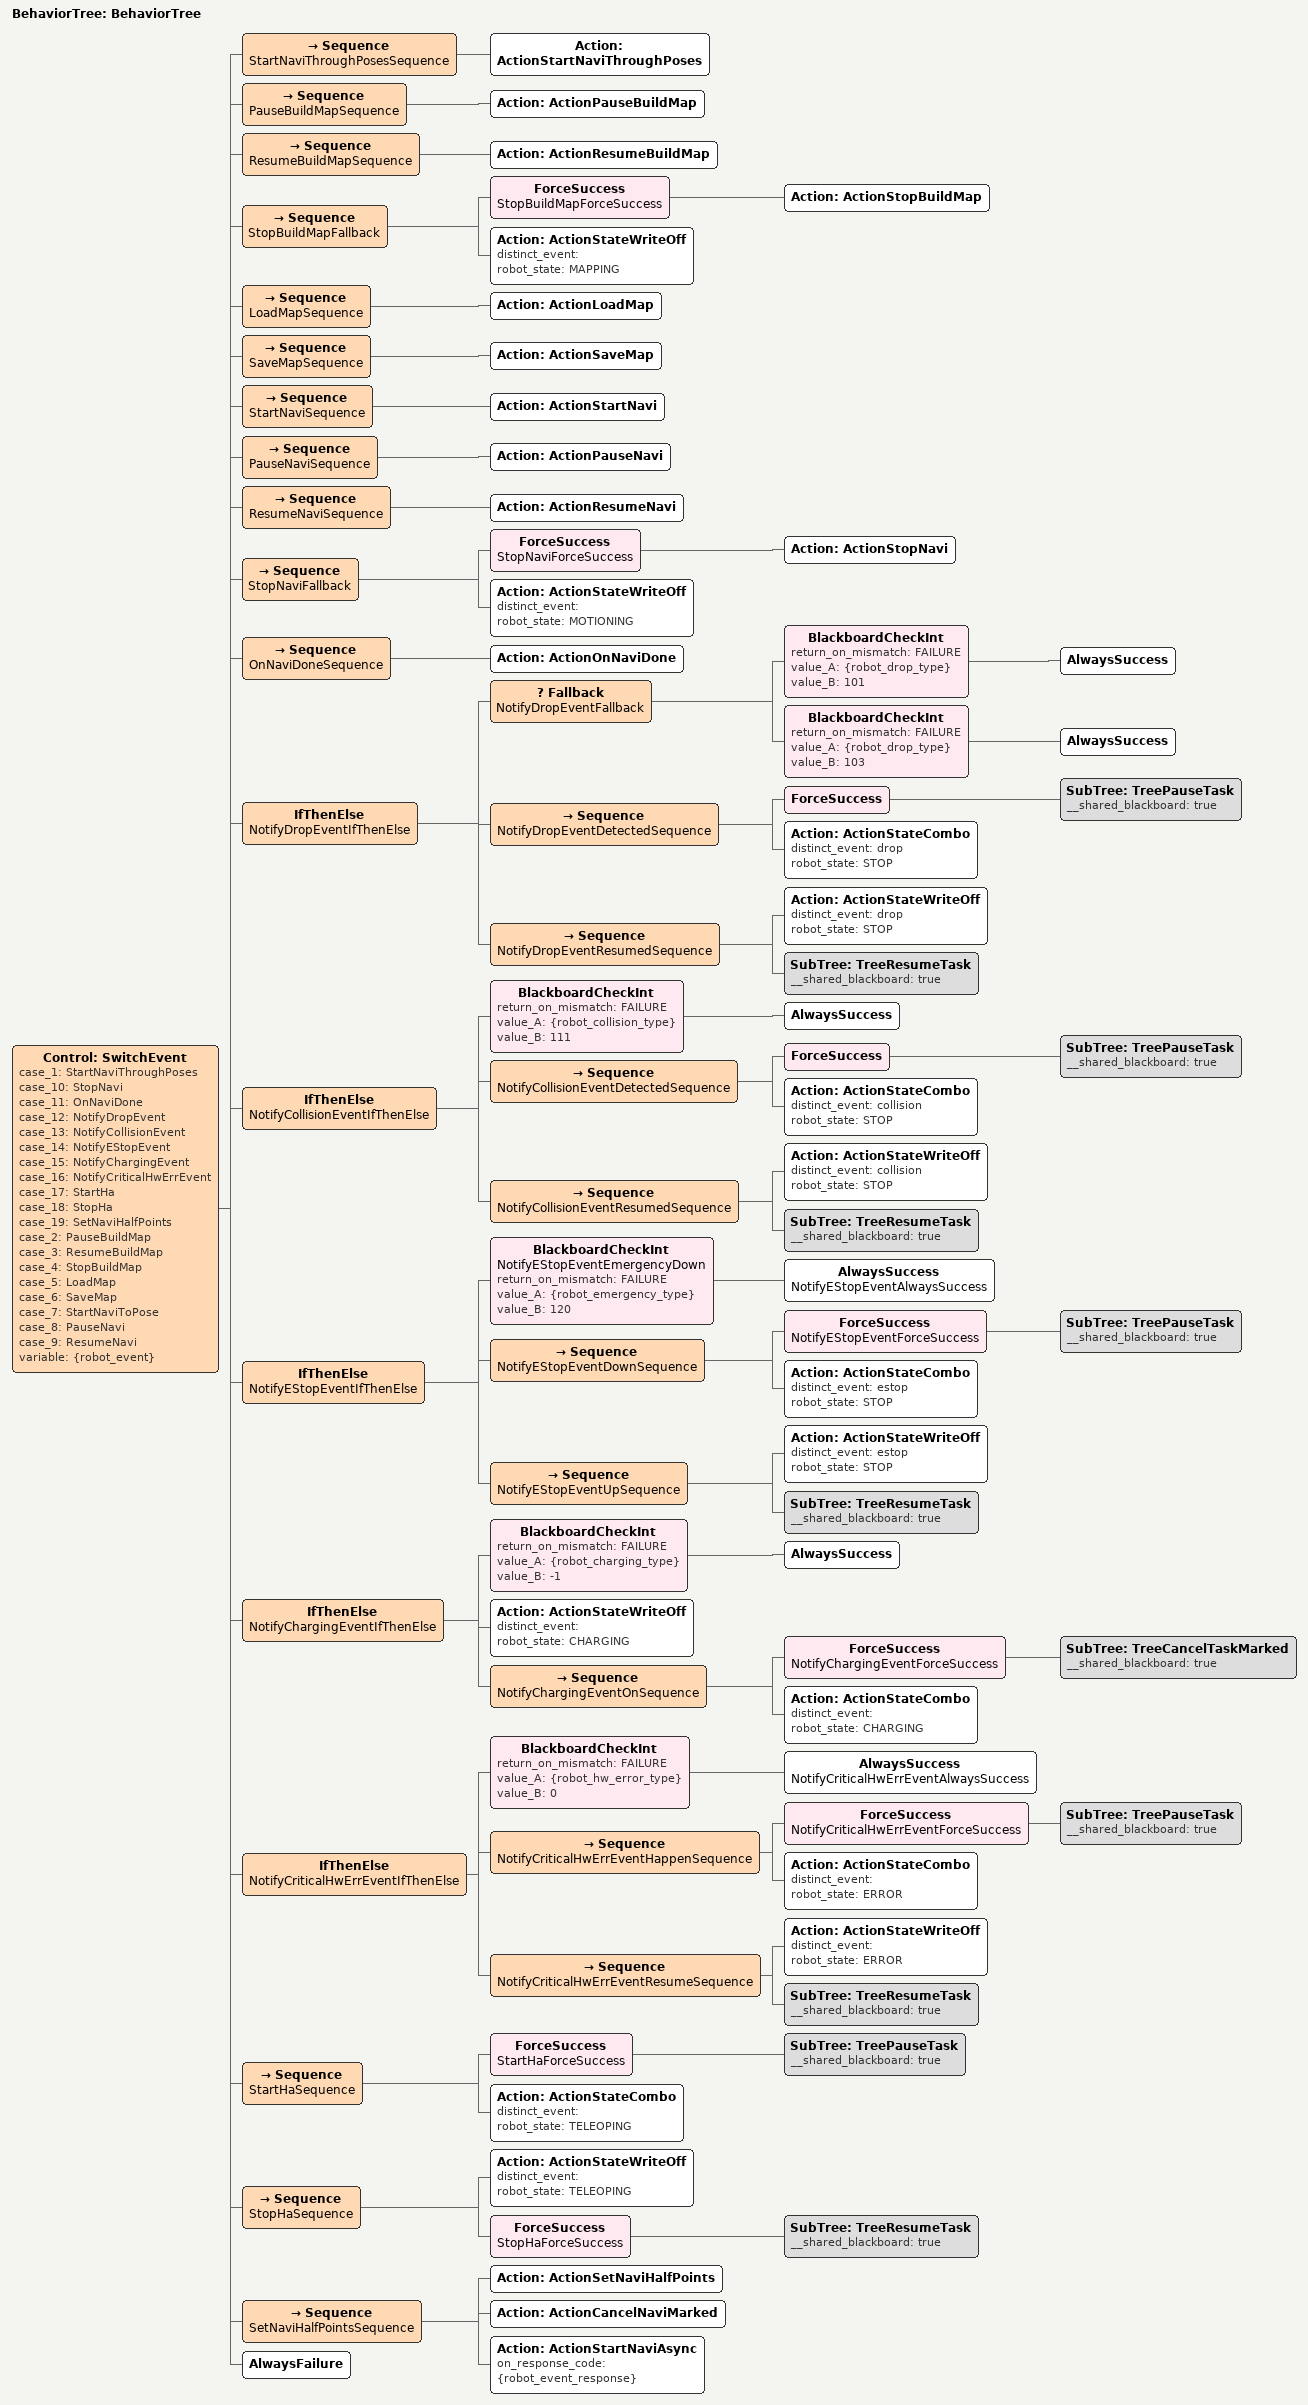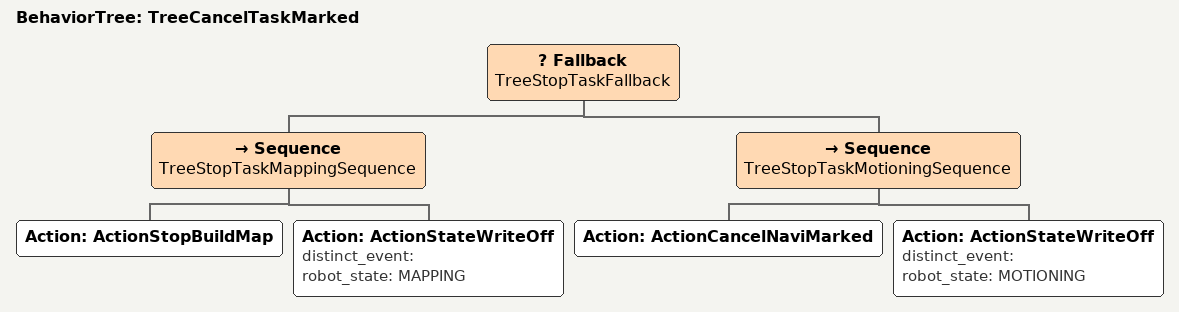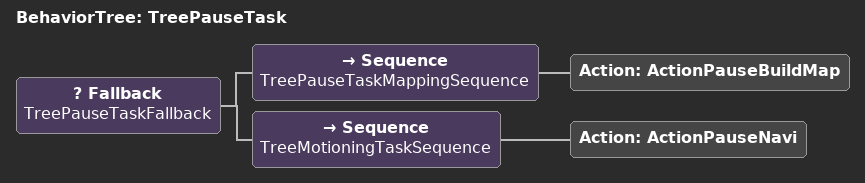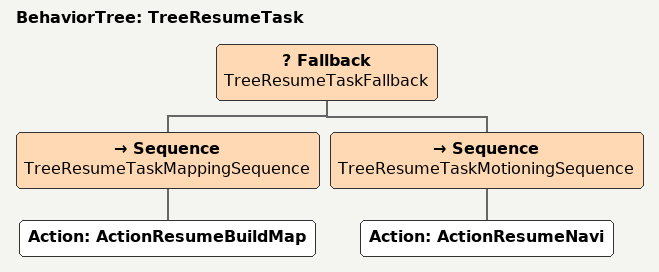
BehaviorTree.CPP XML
<?xml version="1.0"?>
<root main_tree_to_execute="BehaviorTree">
    <BehaviorTree ID="BehaviorTree">
            <Control ID="SwitchEvent" case_1="StartNaviThroughPoses" case_10="StopNavi" case_11="OnNaviDone" case_12="NotifyDropEvent" case_13="NotifyCollisionEvent" case_14="NotifyEStopEvent" case_15="NotifyChargingEvent" case_16="NotifyCriticalHwErrEvent" case_17="StartHa" case_18="StopHa" case_19="SetNaviHalfPoints" case_2="PauseBuildMap" case_3="ResumeBuildMap" case_4="StopBuildMap" case_5="LoadMap" case_6="SaveMap" case_7="StartNaviToPose" case_8="PauseNavi" case_9="ResumeNavi" variable="{robot_event}">
                <Sequence name="StartNaviThroughPosesSequence">
                    <Action ID="ActionStartNaviThroughPoses"/>
                </Sequence>
                <Sequence name="PauseBuildMapSequence">
                    <Action ID="ActionPauseBuildMap"/>
                </Sequence>
                <Sequence name="ResumeBuildMapSequence">
                    <Action ID="ActionResumeBuildMap"/>
                </Sequence>
                <Sequence name="StopBuildMapFallback">
                    <ForceSuccess name="StopBuildMapForceSuccess">
                        <Action ID="ActionStopBuildMap"/>
                    </ForceSuccess>
                    <Action ID="ActionStateWriteOff" distinct_event="" robot_state="MAPPING"/>
                </Sequence>
                <Sequence name="LoadMapSequence">
                    <Action ID="ActionLoadMap"/>
                </Sequence>
                <Sequence name="SaveMapSequence">
                    <Action ID="ActionSaveMap"/>
                </Sequence>

                <Sequence name="StartNaviSequence">
                    <Action ID="ActionStartNavi"/>
                </Sequence>

                <Sequence name="PauseNaviSequence">
                    <Action ID="ActionPauseNavi"/>
                </Sequence>
                <Sequence name="ResumeNaviSequence">
                    <Action ID="ActionResumeNavi"/>
                </Sequence>
                <Sequence name="StopNaviFallback">
                    <ForceSuccess name="StopNaviForceSuccess">
                        <Action ID="ActionStopNavi"/>
                    </ForceSuccess>
                    <Action ID="ActionStateWriteOff" distinct_event="" robot_state="MOTIONING"/>
                </Sequence>

                <Sequence name="OnNaviDoneSequence">
                    <Action ID="ActionOnNaviDone"/>
                </Sequence>

                <IfThenElse name="NotifyDropEventIfThenElse">
                    <Fallback name="NotifyDropEventFallback">
                        <BlackboardCheckInt return_on_mismatch="FAILURE" value_A="{robot_drop_type}" value_B="101">
                            <AlwaysSuccess/>
                        </BlackboardCheckInt>
                        <BlackboardCheckInt return_on_mismatch="FAILURE" value_A="{robot_drop_type}" value_B="103">
                            <AlwaysSuccess/>
                        </BlackboardCheckInt>
                    </Fallback>
                    <Sequence name="NotifyDropEventDetectedSequence">
                        <ForceSuccess>
                            <SubTree ID="TreePauseTask" __shared_blackboard="true"/>
                        </ForceSuccess>
                        <Action ID="ActionStateCombo" distinct_event="drop" robot_state="STOP"/>
                    </Sequence>
                    <Sequence name="NotifyDropEventResumedSequence">
                        <Action ID="ActionStateWriteOff" distinct_event="drop" robot_state="STOP"/>
                        <SubTree ID="TreeResumeTask" __shared_blackboard="true"/>
                    </Sequence>
                </IfThenElse>
                <IfThenElse name="NotifyCollisionEventIfThenElse">
                    <BlackboardCheckInt return_on_mismatch="FAILURE" value_A="{robot_collision_type}" value_B="111">
                        <AlwaysSuccess/>
                    </BlackboardCheckInt>
                    <Sequence name="NotifyCollisionEventDetectedSequence">
                        <ForceSuccess>
                            <SubTree ID="TreePauseTask" __shared_blackboard="true"/>
                        </ForceSuccess>
                        <Action ID="ActionStateCombo" distinct_event="collision" robot_state="STOP"/>
                    </Sequence>
                    <Sequence name="NotifyCollisionEventResumedSequence">
                        <Action ID="ActionStateWriteOff" distinct_event="collision" robot_state="STOP"/>
                        <SubTree ID="TreeResumeTask" __shared_blackboard="true"/>
                    </Sequence>
                </IfThenElse>
                <IfThenElse name="NotifyEStopEventIfThenElse">
                    <BlackboardCheckInt name="NotifyEStopEventEmergencyDown" return_on_mismatch="FAILURE" value_A="{robot_emergency_type}" value_B="120">
                        <AlwaysSuccess name="NotifyEStopEventAlwaysSuccess"/>
                    </BlackboardCheckInt>
                    <Sequence name="NotifyEStopEventDownSequence">
                        <ForceSuccess name="NotifyEStopEventForceSuccess">
                            <SubTree ID="TreePauseTask" __shared_blackboard="true"/>
                        </ForceSuccess>
                        <Action ID="ActionStateCombo" distinct_event="estop" robot_state="STOP"/>
                    </Sequence>
                    <Sequence name="NotifyEStopEventUpSequence">
                        <Action ID="ActionStateWriteOff" distinct_event="estop" robot_state="STOP"/>
                        <SubTree ID="TreeResumeTask" __shared_blackboard="true"/>
                    </Sequence>
                </IfThenElse>
                <IfThenElse name="NotifyChargingEventIfThenElse">
                    <BlackboardCheckInt return_on_mismatch="FAILURE" value_A="{robot_charging_type}" value_B="-1">
                        <AlwaysSuccess/>
                    </BlackboardCheckInt>
                    <Action ID="ActionStateWriteOff" distinct_event="" robot_state="CHARGING"/>
                    <Sequence name="NotifyChargingEventOnSequence">
                        <ForceSuccess name="NotifyChargingEventForceSuccess">
                            <SubTree ID="TreeCancelTaskMarked" __shared_blackboard="true"/>
                        </ForceSuccess>
                        <Action ID="ActionStateCombo" distinct_event="" robot_state="CHARGING"/>
                    </Sequence>
                </IfThenElse>
                <IfThenElse name="NotifyCriticalHwErrEventIfThenElse">
                    <BlackboardCheckInt return_on_mismatch="FAILURE" value_A="{robot_hw_error_type}" value_B="0">
                        <AlwaysSuccess name="NotifyCriticalHwErrEventAlwaysSuccess"/>
                    </BlackboardCheckInt>
                    <Sequence name="NotifyCriticalHwErrEventHappenSequence">
                        <ForceSuccess name="NotifyCriticalHwErrEventForceSuccess">
                            <SubTree ID="TreePauseTask" __shared_blackboard="true"/>
                        </ForceSuccess>
                        <Action ID="ActionStateCombo" distinct_event="" robot_state="ERROR"/>
                    </Sequence>
                    <Sequence name="NotifyCriticalHwErrEventResumeSequence">
                        <Action ID="ActionStateWriteOff" distinct_event="" robot_state="ERROR"/>
                        <SubTree ID="TreeResumeTask" __shared_blackboard="true"/>
                    </Sequence>
                </IfThenElse>
                <Sequence name="StartHaSequence">
                    <ForceSuccess name="StartHaForceSuccess">
                        <SubTree ID="TreePauseTask" __shared_blackboard="true"/>
                    </ForceSuccess>
                    <Action ID="ActionStateCombo" distinct_event="" robot_state="TELEOPING"/>
                </Sequence>
                <Sequence name="StopHaSequence">
                    <Action ID="ActionStateWriteOff" distinct_event="" robot_state="TELEOPING"/>
                    <ForceSuccess name="StopHaForceSuccess">
                        <SubTree ID="TreeResumeTask" __shared_blackboard="true"/>
                    </ForceSuccess>
                </Sequence>
                <Sequence name="SetNaviHalfPointsSequence">
                    <Action ID="ActionSetNaviHalfPoints"/>
                    <Action ID="ActionCancelNaviMarked"/>
                    <Action ID="ActionStartNaviAsync" on_response_code="{robot_event_response}"/>
                </Sequence>
                <AlwaysFailure/>
            </Control>
    </BehaviorTree>
    <BehaviorTree ID="TreeCancelTaskMarked">
        <Fallback name="TreeStopTaskFallback">
            <Sequence name="TreeStopTaskMappingSequence">
                <Action ID="ActionStopBuildMap"/>
                <Action ID="ActionStateWriteOff" distinct_event="" robot_state="MAPPING"/>
            </Sequence>
            <Sequence name="TreeStopTaskMotioningSequence">
                <Action ID="ActionCancelNaviMarked"/>
                <Action ID="ActionStateWriteOff" distinct_event="" robot_state="MOTIONING"/>
            </Sequence>
        </Fallback>
    </BehaviorTree>
    <BehaviorTree ID="TreePauseTask">
        <Fallback name="TreePauseTaskFallback">
            <Sequence name="TreePauseTaskMappingSequence">
                <Action ID="ActionPauseBuildMap"/>
            </Sequence>
            <Sequence name="TreeMotioningTaskSequence">
                <Action ID="ActionPauseNavi"/>
            </Sequence>
        </Fallback>
    </BehaviorTree>
    <BehaviorTree ID="TreeResumeTask">
        <Fallback name="TreeResumeTaskFallback">
            <Sequence name="TreeResumeTaskMappingSequence">
                <Action ID="ActionResumeBuildMap"/>
            </Sequence>
            <Sequence name="TreeResumeTaskMotioningSequence">
                <Action ID="ActionResumeNavi"/>
            </Sequence>
        </Fallback>
    </BehaviorTree>
</root>
